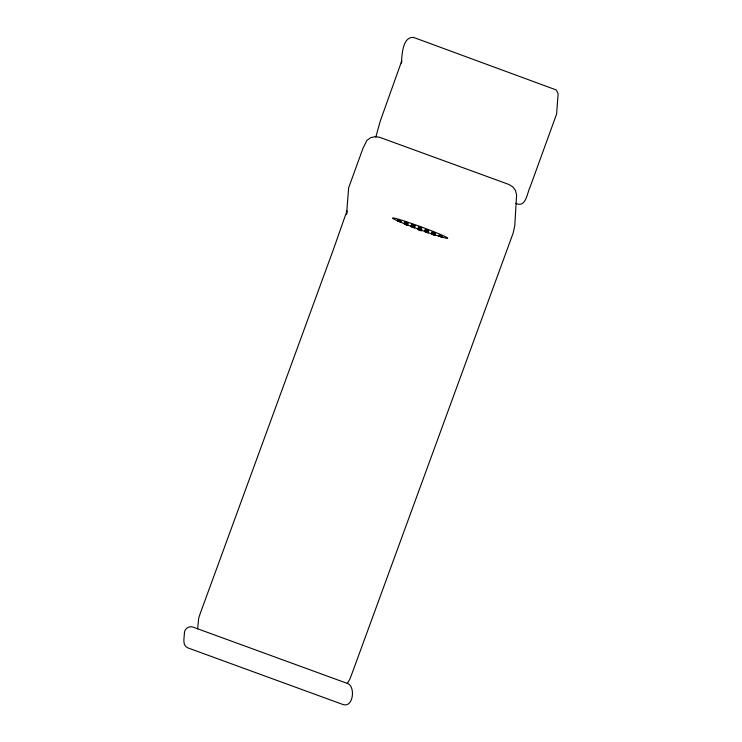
<?xml version="1.0" encoding="UTF-8"?>
<svg xmlns="http://www.w3.org/2000/svg" width="742" height="742" viewBox="0 0 742 742"><rect width="100%" height="100%" fill="white"/><g stroke="black" fill="none" stroke-linecap="round" stroke-linejoin="round"><path stroke-width="1.11" d="M197.632 628.864L198.698 618.16L199.95 614.265L333.269 249.859L347.015 210.728M346.922 211.989L346.57 214.234L348.647 187.763L363.042 148.15L366.91 140.414L370.592 137.724L375.127 136.602L379.644 137.298L508.919 184.48L512.824 186.854L515.523 190.546L516.599 194.988L514.79 225.596L513.204 232.96L352.292 672.762L349.89 679.088L347.321 683.428M375.749 137.289L380.182 121.317L401.747 60.965L401.413 63.079C401.969 55.214 402.424 36.59 413.572 37.425L556.352 89.986L558.123 93.807L556.63 113.962L530.178 186.854C527.033 192.864 526.161 208.307 515.625 203.336M404.436 222.526L406.468 223.166M405.512 222.999L404.436 222.544M413.646 225.976C407.915 223.843 417.505 227.052 413.424 225.911M414.815 225.92L413.674 225.577M418.609 228.861L418.117 228.759L419.508 229.148M420.436 228.87L421.669 229.232L421.085 228.953M432.892 232.821L431.937 232.58L435.081 233.647M435.443 233.452L434.45 233.155M438.772 235.873L442.056 237.088L438.828 235.937M404.678 222.192L407.692 223.351M406.588 223.815L404.409 222.925L405.234 223.147M407.961 223.008L404.733 221.793L407.989 222.99M407.599 225.336L404.362 224.121L407.627 225.318M411.291 225.438L413.155 226.013M414.769 226.718L412.765 226.078M418.098 229.139L421.382 230.345L418.117 229.176M421.623 229.63L421.057 229.482M425.305 229.723L428.588 230.938L427.726 230.697M428.227 232.867L424.99 231.652L428.255 232.849M431.918 232.96L433.467 233.424M435.276 234.63L431.89 233.359L432.985 233.674M434.209 233.489L435.257 233.813M421.447 228.267L418.21 227.163L418.803 227.293M421.382 229.157L420.723 228.963M419.453 228.926L421.651 229.612M420.918 229.844C423.283 230.549 417.366 228.666 418.813 229.055M425.862 230.669L425.064 230.456L426.733 231.161M404.733 223.407L407.627 224.446M407.794 224.195L406.839 223.732M405.243 223.732L407.302 224.455M418.785 227.701L420.835 228.415M418.766 228.1L419.119 228.202M419.824 228.248L421.697 228.833L420.157 228.174M418.738 228.499L421.178 229.38M420.946 229.445L421.066 229.361M421.28 229.946L420.807 229.658M427.726 231.523L428.542 231.736L427.735 231.374M427.698 231.921L428.524 232.135L427.8 231.782M427.744 231.124L428.57 231.337L426.548 230.512M432.772 233.378L435.424 234.249L433.402 233.415M405.299 222.934L407.757 223.685M404.603 222.952L407.33 223.908M414.296 226.598L414.797 226.7M414.277 226.996L414.769 227.098L413.22 226.653M425.556 230.178L425.064 230.057L427.095 230.697M425.509 230.975L426.409 231.263M432.085 233.396L434.803 234.342M407.349 223.657L406.718 223.277M411.968 226.013L411.328 225.837L413.6 226.774M421.104 228.684L420.612 228.35M427.615 231.077L427.986 231.068M411.68 225.114L412.404 225.345M421.345 228.35L418.395 227.265L418.915 227.33M418.748 228.211L419.555 228.35M420.974 229.046L421.447 229.139L419.035 228.184M425.407 230.539L426.131 230.762M432.308 232.645L432.809 232.803M428.153 232.051L425.954 231.272M421.141 227.877C422.476 227.961 415.585 225.874 420.417 227.636M420.899 228.211L421.493 228.36L420.77 228.165M406.829 223.899L407.803 224.121L407.228 223.889M425.667 230.206L426.14 230.53M418.813 227.302L419.453 227.497M412.264 225.299L411.337 225.03L412.125 225.401M418.72 228.898L419.666 229.204M427.568 231.875L428.282 232.033L426.186 231.198M421.02 229.872L420.232 229.621M405.503 223.231L404.659 223.027M427.837 231.142L426.066 230.521M420.937 229.037L418.497 228.1M407.052 223.963L406.375 223.741M412.506 226.189L411.671 225.93L412.812 226.301M426.279 230.808L425.528 230.679M406.95 223.119L405.54 222.6M406.904 223.917L406.273 223.694M426.056 230.743L427.689 231.328M412.283 226.125L414.184 226.848M426.511 231.096L428.329 231.652L427.466 231.263M434.274 233.507L433.801 233.331M420.371 228.434L419.499 228.128M434.116 233.452L432.224 232.691M419.443 229.139L421.029 229.723M426.947 230.428L426.316 230.187M433.662 232.877L432.206 232.227L435.471 233.433M406.245 223.101L406.931 223.342M419.879 228.258L418.59 227.738M413.099 226.004L414.509 226.588M412.867 225.29L411.578 224.705L414.843 225.902M419.675 228.99L418.163 228.378L418.831 228.657M413.656 225.791L414.453 226.115M427.169 231.142L428.06 231.513M412.663 226.022L411.291 225.457M434.441 233.378L434.858 233.582M426.288 230.586L425.658 230.354M432.994 233.442L431.918 232.979M434.32 234.175L435.285 234.555M405.466 223.796L404.789 223.509M427.624 230.92L428.236 231.179M425.287 231.012L425.825 231.216M412.079 226.199L411.504 225.939M425.5 231.077L425.426 231.04M411.151 226.412A29.281 1.53 20.1 0 1 398.51 219.242A29.281 1.53 20.1 0 1 443.336 235.733A29.281 1.53 20.1 0 1 426.242 231.968M425.361 231.652A29.281 1.53 20.1 0 1 420.89 230.057M419.091 229.399A29.281 1.53 20.1 0 1 412.014 226.746M184.415 633.288C184.248 638.157 182.031 645.596 188.041 647.961L342.98 704.52C353.526 707.979 355.437 686.582 347.868 683.623L192.929 627.064C188.848 625.571 184.22 628.938 184.415 633.288M397.805 220.077L401.06 221.302L397.805 220.077M397.536 220.81L400.801 222.034L397.573 220.819M411.606 224.297L414.861 225.522L411.606 224.297M418.098 229.538L421.354 230.762L418.098 229.538M425.361 229.324L428.616 230.539L425.398 229.324M432.234 231.829L435.489 233.053L432.234 231.829M439.06 235.14L442.325 236.355L439.106 235.149M404.39 223.722L407.646 224.937L404.427 223.732M411.263 226.236L414.528 227.451L411.263 226.236M411.244 226.635L414.5 227.85L411.281 226.635M418.507 226.412L421.762 227.627L418.544 226.421M425.018 231.254L428.273 232.469L425.055 231.254M431.89 233.758L435.155 234.982L431.89 233.758M431.872 234.157L435.127 235.381L431.909 234.166"/></g></svg>
